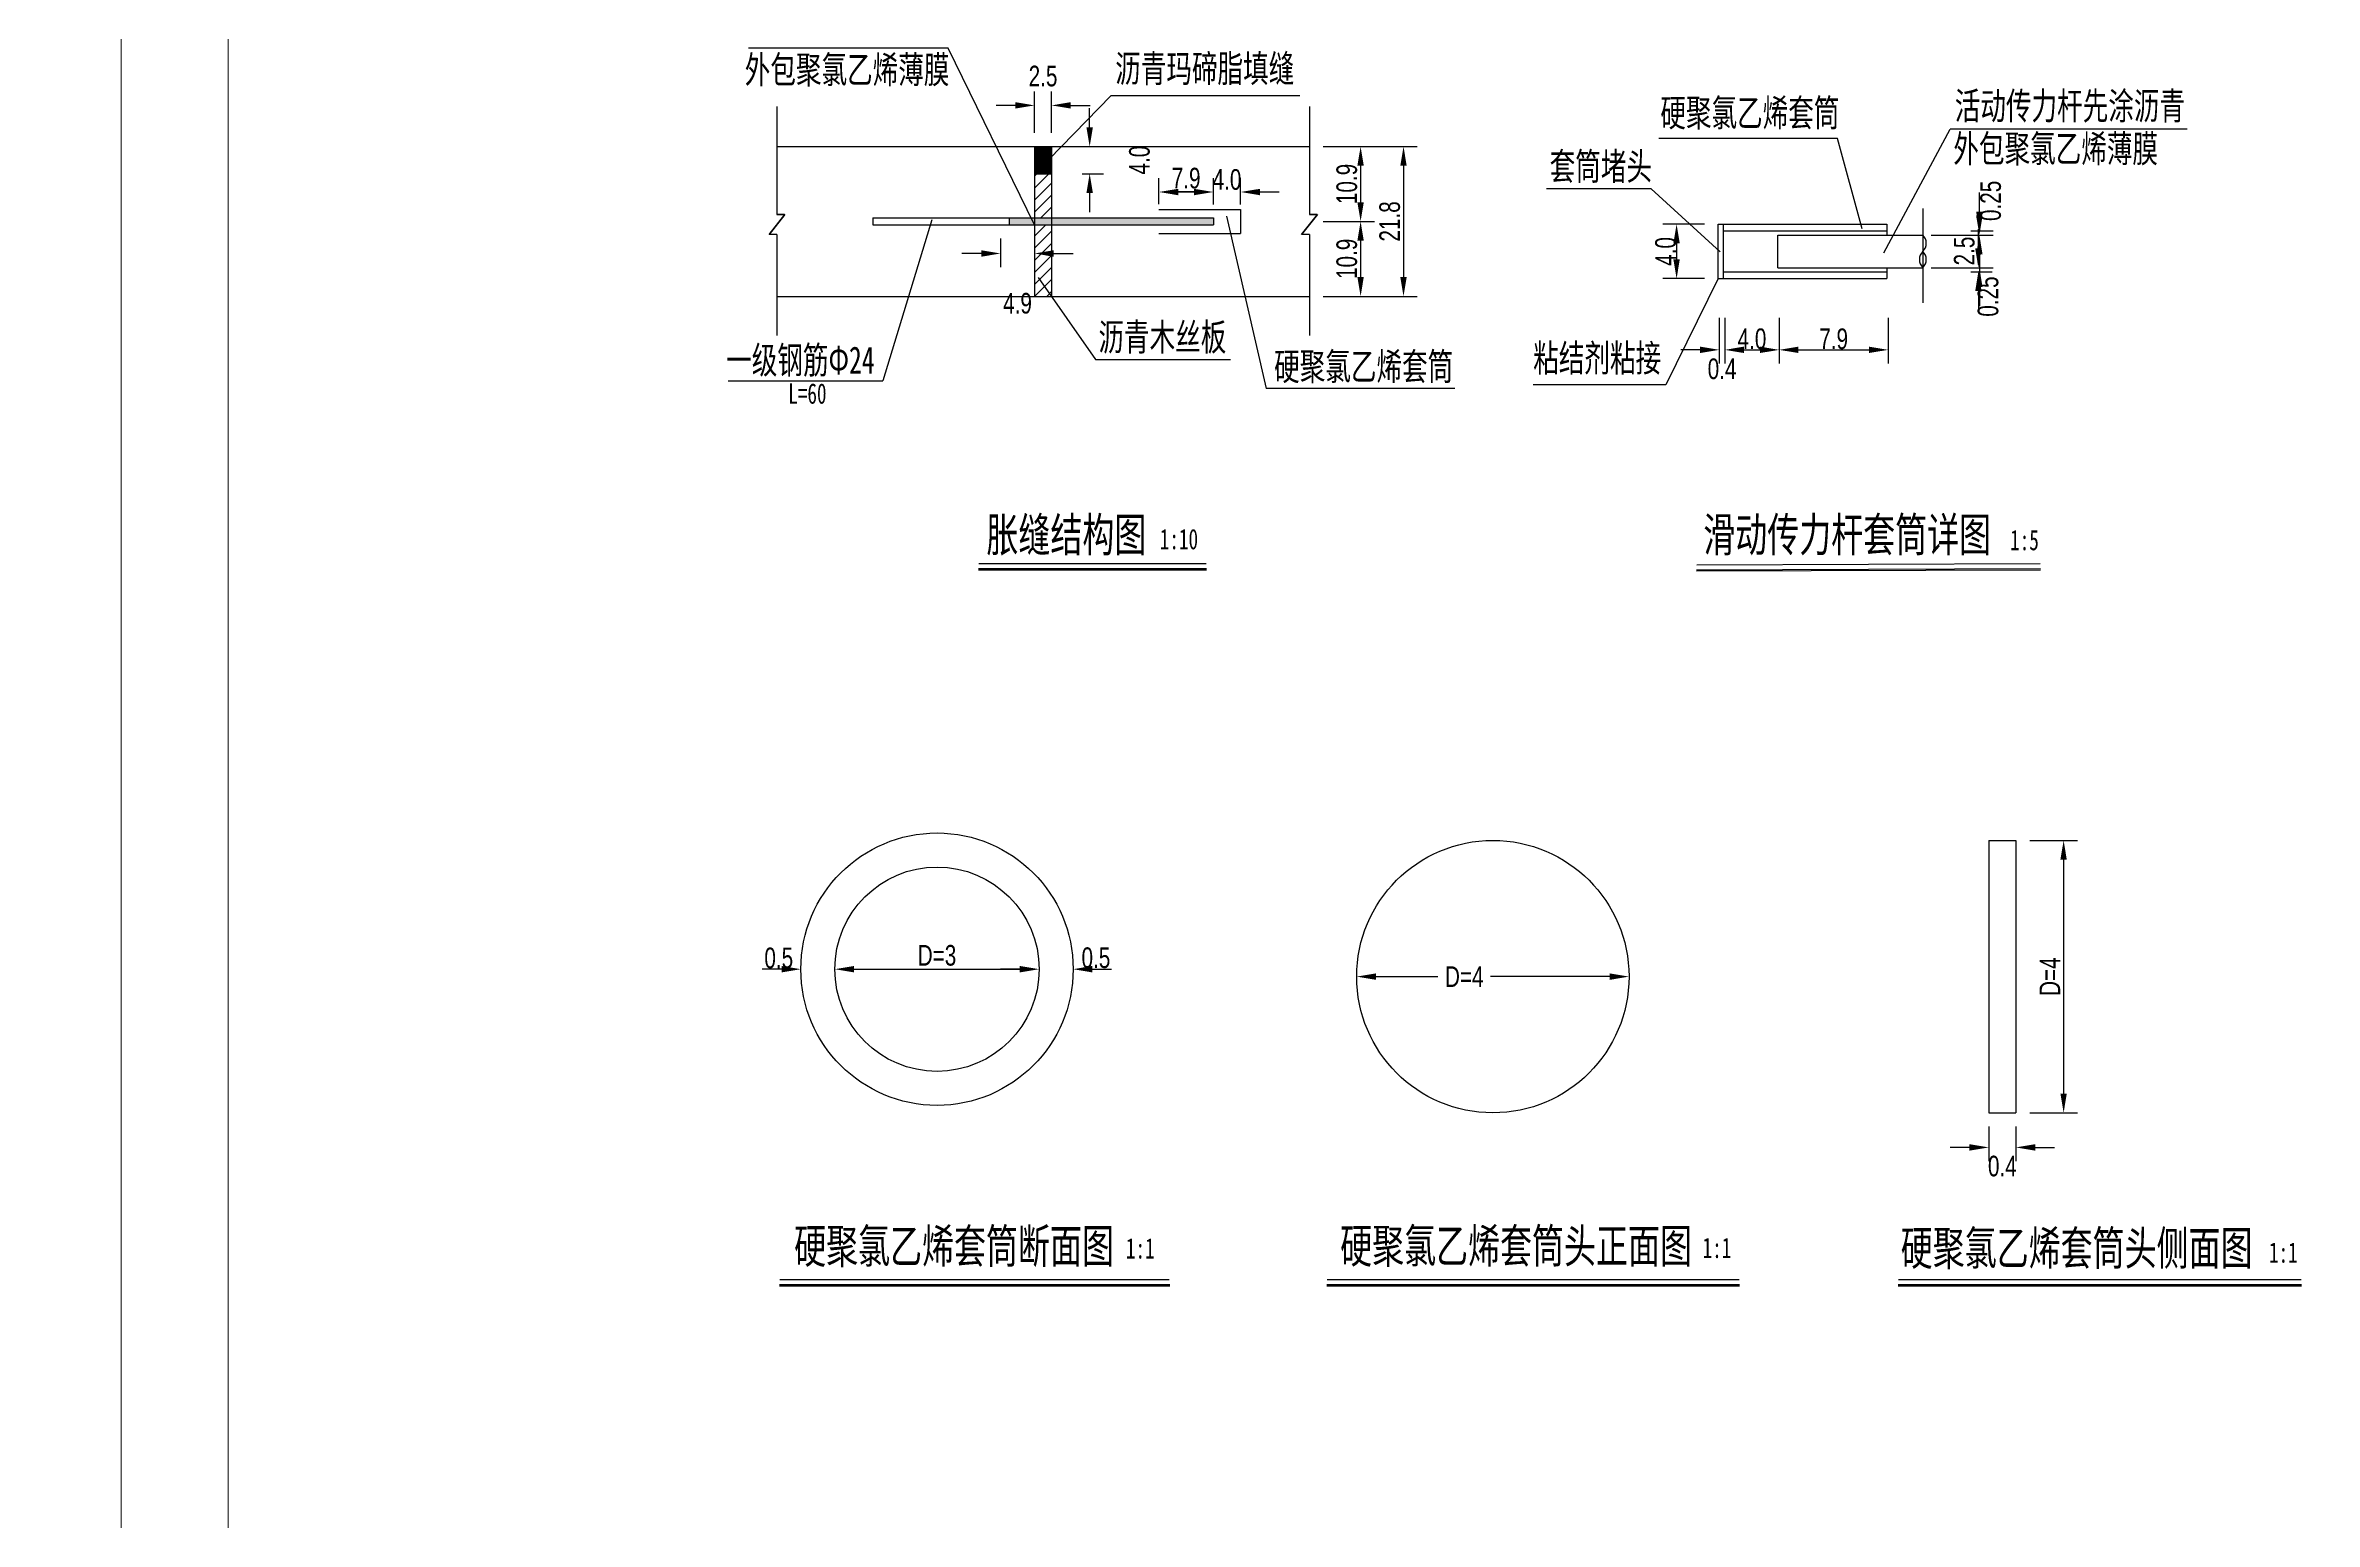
# Model space of a CAD drawing. Header units: millimetres. Extents: x -53295381 to 181933601, y -165 to 204541444.
# Drawn here: x 52072907 to 52178973, y 20995152 to 21064136 of the extents above; entities that cross this region are included whole.
import ezdxf

# ---------------------------------------------------------------- set-up
doc = ezdxf.new("R2010")
doc.units = ezdxf.units.MM
doc.header["$LTSCALE"] = 1000
for name, color, linetype in [('6', 6, 'Continuous'), ('DIM-TXT', 7, 'Continuous'), ('PP-COM', 7, 'Continuous'), ('标注', 3, 'Continuous'), ('钢筋', 12, 'Continuous')]:
    doc.layers.add(name, color=color, linetype=linetype)
doc.layers.add('PUB_TITLE', color=7, linetype='Continuous', lineweight=20)
doc.styles.add('C', font='c.shx', dxfattribs={"width": 0.75, "height": 3, "bigfont": 'hzk.shx'})
doc.styles.add('HZ', font='rs.shx', dxfattribs={"width": 0.8, "bigfont": 'hztxt.shx'})
doc.styles.add('仿宋', font='', dxfattribs={"width": 0.75})
doc.styles.add('宋体', font='')
doc.styles.get('仿宋').set_extended_font_data('FangSong_GB2312')
doc.styles.get('宋体').set_extended_font_data('宋体')
doc.dimstyles.new('1', dxfattribs={"dimtxt": 1.5, "dimasz": 2, "dimexe": 1, "dimexo": 0.2, "dimgap": 0.5, "dimtad": 1, "dimdec": 1, "dimzin": 0, "dimdsep": 46, "dimtxsty": '宋体', "dimcen": 0.2, "dimclrd": 3, "dimclre": 3, "dimclrt": 3, "dimadec": 0, "dimazin": 0, "dimtfac": 1, "dimtdec": 1, "dimtofl": 0, "dimtmove": 2, "dimatfit": 3, "dimfxl": 0, "dimtolj": 1, "dimtzin": 0, "dimarcsym": 0})
doc.dimstyles.new('2', dxfattribs={"dimtxt": 3, "dimasz": 2.8, "dimexe": 2, "dimexo": 0, "dimgap": 0.09, "dimtad": 1, "dimdec": 1, "dimlfac": 0.5, "dimzin": 0, "dimdsep": 46, "dimtxsty": 'C', "dimcen": 0.09, "dimclrd": 3, "dimclre": 3, "dimclrt": 3, "dimadec": 0, "dimazin": 0, "dimtfac": 1, "dimtdec": 1, "dimtofl": 0, "dimtmove": 2, "dimatfit": 3, "dimfxl": 0, "dimtolj": 1, "dimtzin": 0, "dimarcsym": 0})

# ---------------------------------------------------------------- blocks, each defined once
blk = doc.blocks.new('*D53')
at = {"color": 3, "lineweight": -2}
for start, end in [(39.4482, 48.8965), (341.1035, 350.5518)]:
    blk.add_arc((1344.22, 1910.56), 17, start, end, dxfattribs=at)
at = {"color": 3}
for points in [[(1357.73, 1921.63), (1356.96, 1921.1), (1358.94, 1919.06)], [(1360.52, 1907.81), (1361.45, 1907.74), (1361.22, 1910.56)]]:
    blk.add_solid(points, dxfattribs=at)
at = {"layer": 'Defpoints', "color": 0}
for p in [(1395.66, 1940.26), (1360.96, 1913.52), (1344.22, 1910.56), (1344.22, 1910.56), (1403.61, 1910.56)]:
    blk.add_point(p, dxfattribs=at)
at = {"color": 3, "insert": (1362.57, 1915.48), "char_height": 3, "attachment_point": 5, "rotation": 285, "style": 'HZ'}
blk.add_mtext('\\A1;α/3', dxfattribs=at)
blk = doc.blocks.new('*D54')
at = {"color": 3, "lineweight": -2}
blk.add_arc((1344.22, 1910.56), 28.56, 5.6194, 84.3806, dxfattribs=at)
at = {"color": 3}
for points in [[(1346.99, 1938.52), (1347.04, 1939.45), (1344.22, 1939.12)], [(1373.11, 1913.38), (1372.18, 1913.34), (1372.78, 1910.56)]]:
    blk.add_solid(points, dxfattribs=at)
at = {"layer": 'Defpoints', "color": 0}
for p in [(1344.22, 1969.96), (1368.95, 1924.84), (1344.22, 1910.56), (1344.22, 1910.56), (1403.61, 1910.56)]:
    blk.add_point(p, dxfattribs=at)
at = {"color": 3, "insert": (1365.83, 1932.17), "char_height": 3, "attachment_point": 5, "rotation": 315, "style": 'HZ'}
blk.add_mtext('\\A1;α', dxfattribs=at)
blk = doc.blocks.new('*D55')
at = {"color": 3, "lineweight": -2}
for start, end in [(69.4333, 78.8666), (11.1334, 20.5667)]:
    blk.add_arc((1344.22, 1910.56), 17.03, start, end, dxfattribs=at)
at = {"color": 3}
for points in [[(1350.4, 1926.93), (1350, 1926.08), (1352.73, 1925.31)], [(1359.74, 1916.35), (1360.58, 1916.74), (1358.96, 1919.08)]]:
    blk.add_solid(points, dxfattribs=at)
at = {"layer": 'Defpoints', "color": 0}
for p in [(1373.92, 1962), (1395.66, 1940.26), (1355.16, 1923.61), (1344.22, 1910.56), (1344.22, 1910.56)]:
    blk.add_point(p, dxfattribs=at)
at = {"color": 3, "insert": (1358.07, 1924.06), "char_height": 3, "attachment_point": 5, "rotation": 314.2422, "style": 'HZ'}
blk.add_mtext('\\A1;α/3', dxfattribs=at)
blk = doc.blocks.new('*D56')
at = {"color": 3, "lineweight": -2}
for p, q in [((1147.82, 1713.71), (1154.75, 1713.71)), ((1152.75, 1710.91), (1152.75, 1676.91)), ((1147.82, 1674.11), (1154.75, 1674.11))]:
    blk.add_line(p, q, dxfattribs=at)
at = {"color": 3}
for points in [[(1152.28, 1710.91), (1153.21, 1710.91), (1152.75, 1713.71)], [(1152.28, 1676.91), (1153.21, 1676.91), (1152.75, 1674.11)]]:
    blk.add_solid(points, dxfattribs=at)
at = {"layer": 'Defpoints', "color": 0}
for p in [(1145.82, 1713.71), (1145.82, 1674.11), (1152.75, 1674.11)]:
    blk.add_point(p, dxfattribs=at)
at = {"color": 3, "insert": (1150.75, 1693.91), "char_height": 3, "attachment_point": 5, "rotation": 90, "style": 'C'}
blk.add_mtext('\\A1;D=4', dxfattribs=at)
blk = doc.blocks.new('*D57')
at = {"color": 3, "lineweight": -2}
for p, q in [((1141.86, 1672.11), (1141.86, 1667.08)), ((1145.82, 1672.11), (1145.82, 1667.08)), ((1139.06, 1669.08), (1136.26, 1669.08)), ((1148.62, 1669.08), (1151.42, 1669.08))]:
    blk.add_line(p, q, dxfattribs=at)
at = {"color": 3}
for points in [[(1139.06, 1669.55), (1139.06, 1668.61), (1141.86, 1669.08)], [(1148.62, 1669.55), (1148.62, 1668.61), (1145.82, 1669.08)]]:
    blk.add_solid(points, dxfattribs=at)
at = {"layer": 'Defpoints', "color": 0}
for p in [(1141.86, 1674.11), (1145.82, 1674.11), (1145.82, 1669.08)]:
    blk.add_point(p, dxfattribs=at)
at = {"color": 3, "insert": (1143.84, 1666.35), "char_height": 3, "attachment_point": 5, "style": 'C'}
blk.add_mtext('\\A1;0.4', dxfattribs=at)
blk = doc.blocks.new('*D61')
at = {"color": 3, "lineweight": -2}
for p, q in [((1029.11, 1806.15), (1029.11, 1809.98)), ((1033.07, 1806.15), (1033.07, 1809.98)), ((1026.31, 1807.98), (1023.51, 1807.98)), ((1035.87, 1807.98), (1038.67, 1807.98))]:
    blk.add_line(p, q, dxfattribs=at)
at = {"color": 3}
for points in [[(1026.31, 1808.44), (1026.31, 1807.51), (1029.11, 1807.98)], [(1035.87, 1808.44), (1035.87, 1807.51), (1033.07, 1807.98)]]:
    blk.add_solid(points, dxfattribs=at)
at = {"layer": 'Defpoints', "color": 0}
for p in [(1033.07, 1807.98), (1029.11, 1804.15), (1033.07, 1804.15)]:
    blk.add_point(p, dxfattribs=at)
at = {"color": 3, "insert": (1031.09, 1809.78), "char_height": 3, "attachment_point": 5, "style": 'C'}
blk.add_mtext('\\A1;4.0', dxfattribs=at)
blk = doc.blocks.new('*D62')
at = {"color": 3, "lineweight": -2}
for p, q in [((1021.19, 1806.2), (1021.19, 1809.98)), ((1029.11, 1806.2), (1029.11, 1809.98)), ((1023.99, 1807.98), (1026.31, 1807.98))]:
    blk.add_line(p, q, dxfattribs=at)
at = {"color": 3}
for points in [[(1023.99, 1808.44), (1023.99, 1807.51), (1021.19, 1807.98)], [(1026.31, 1808.44), (1026.31, 1807.51), (1029.11, 1807.98)]]:
    blk.add_solid(points, dxfattribs=at)
at = {"layer": 'Defpoints', "color": 0}
for p in [(1029.11, 1807.98), (1021.19, 1804.2), (1029.11, 1804.2)]:
    blk.add_point(p, dxfattribs=at)
at = {"color": 3, "insert": (1025.15, 1809.98), "char_height": 3, "attachment_point": 5, "style": 'C'}
blk.add_mtext('\\A1;7.9', dxfattribs=at)
blk = doc.blocks.new('*D63')
at = {"color": 3, "lineweight": -2}
blk.add_line((976.87, 1694.99), (1000.96, 1694.99), dxfattribs=at)
at = {"color": 3}
for points in [[(976.87, 1695.46), (976.87, 1694.52), (974.07, 1694.99)], [(1000.96, 1695.46), (1000.96, 1694.52), (1003.76, 1694.99)]]:
    blk.add_solid(points, dxfattribs=at)
at = {"layer": 'Defpoints', "color": 0}
for p in [(974.07, 1694.99), (1003.76, 1694.99), (1003.76, 1694.99)]:
    blk.add_point(p, dxfattribs=at)
at = {"color": 3, "insert": (988.92, 1696.99), "char_height": 3, "attachment_point": 5, "style": 'C'}
blk.add_mtext('\\A1;D=3', dxfattribs=at)
blk = doc.blocks.new('*D64')
at = {"color": 3, "lineweight": -2}
for p, q in [((966.32, 1694.99), (963.52, 1694.99)), ((976.87, 1694.99), (979.67, 1694.99))]:
    blk.add_line(p, q, dxfattribs=at)
at = {"color": 3}
for points in [[(966.32, 1695.46), (966.32, 1694.52), (969.12, 1694.99)], [(976.87, 1695.46), (976.87, 1694.52), (974.07, 1694.99)]]:
    blk.add_solid(points, dxfattribs=at)
at = {"layer": 'Defpoints', "color": 0}
for p in [(969.12, 1694.99), (974.07, 1694.99), (974.07, 1694.99)]:
    blk.add_point(p, dxfattribs=at)
at = {"color": 3, "insert": (965.91, 1696.61), "char_height": 3, "attachment_point": 5, "style": 'C'}
blk.add_mtext('\\A1;0.5', dxfattribs=at)
blk = doc.blocks.new('*D65')
at = {"color": 3, "lineweight": -2}
for p, q in [((1000.96, 1694.99), (998.16, 1694.99)), ((1011.51, 1694.99), (1014.31, 1694.99))]:
    blk.add_line(p, q, dxfattribs=at)
at = {"color": 3}
for points in [[(1000.96, 1695.46), (1000.96, 1694.52), (1003.76, 1694.99)], [(1011.51, 1695.46), (1011.51, 1694.52), (1008.71, 1694.99)]]:
    blk.add_solid(points, dxfattribs=at)
at = {"layer": 'Defpoints', "color": 0}
for p in [(1003.76, 1694.99), (1008.71, 1694.99), (1008.71, 1694.99)]:
    blk.add_point(p, dxfattribs=at)
at = {"color": 3, "insert": (1012.03, 1696.64), "char_height": 3, "attachment_point": 5, "style": 'C'}
blk.add_mtext('\\A1;0.5', dxfattribs=at)
blk = doc.blocks.new('*D66')
at = {"color": 3, "lineweight": -2}
for p, q in [((995.35, 1799.04), (992.55, 1799.04)), ((998.15, 1801.21), (998.15, 1797.04)), ((1003.1, 1801.21), (1003.1, 1797.04)), ((1005.9, 1799.04), (1008.7, 1799.04))]:
    blk.add_line(p, q, dxfattribs=at)
at = {"color": 3}
for points in [[(995.35, 1799.51), (995.35, 1798.57), (998.15, 1799.04)], [(1005.9, 1799.51), (1005.9, 1798.57), (1003.1, 1799.04)]]:
    blk.add_solid(points, dxfattribs=at)
at = {"layer": 'Defpoints', "color": 0}
for p in [(998.15, 1803.21), (1003.1, 1803.21), (1003.1, 1799.04)]:
    blk.add_point(p, dxfattribs=at)
at = {"color": 3, "insert": (1000.63, 1791.79), "char_height": 3, "attachment_point": 5, "style": 'C'}
blk.add_mtext('\\A1;4.9', dxfattribs=at)
blk = doc.blocks.new('*D67')
at = {"color": 3, "lineweight": -2}
for p, q in [((1003.1, 1816.59), (1003.1, 1822.57)), ((1005.57, 1816.59), (1005.57, 1822.57)), ((1000.3, 1820.57), (997.5, 1820.57)), ((1008.37, 1820.57), (1011.17, 1820.57))]:
    blk.add_line(p, q, dxfattribs=at)
at = {"color": 3}
for points in [[(1000.3, 1821.04), (1000.3, 1820.11), (1003.1, 1820.57)], [(1008.37, 1821.04), (1008.37, 1820.11), (1005.57, 1820.57)]]:
    blk.add_solid(points, dxfattribs=at)
at = {"layer": 'Defpoints', "color": 0}
for p in [(1005.57, 1820.57), (1003.1, 1814.59), (1005.57, 1814.59)]:
    blk.add_point(p, dxfattribs=at)
at = {"color": 3, "insert": (1004.34, 1824.82), "char_height": 3, "attachment_point": 5, "style": 'C'}
blk.add_mtext('\\A1;2.5', dxfattribs=at)
blk = doc.blocks.new('*D68')
at = {"color": 3, "lineweight": -2}
for p, q in [((1011.12, 1817.39), (1011.12, 1820.19)), ((1010.05, 1814.59), (1013.12, 1814.59)), ((1010.05, 1810.63), (1013.12, 1810.63)), ((1011.12, 1807.83), (1011.12, 1805.03))]:
    blk.add_line(p, q, dxfattribs=at)
at = {"color": 3}
for points in [[(1010.65, 1817.39), (1011.59, 1817.39), (1011.12, 1814.59)], [(1010.65, 1807.83), (1011.59, 1807.83), (1011.12, 1810.63)]]:
    blk.add_solid(points, dxfattribs=at)
at = {"layer": 'Defpoints', "color": 0}
for p in [(1008.05, 1814.59), (1008.05, 1810.63), (1011.12, 1810.63)]:
    blk.add_point(p, dxfattribs=at)
at = {"color": 3, "insert": (1018.37, 1812.61), "char_height": 3, "attachment_point": 5, "rotation": 90, "style": 'C'}
blk.add_mtext('\\A1;4.0', dxfattribs=at)
blk = doc.blocks.new('*D69')
at = {"color": 3, "lineweight": -2}
for p, q in [((1140.5, 1805.11), (1140.5, 1807.91)), ((1139.24, 1802.31), (1142.5, 1802.31)), ((1139.24, 1801.72), (1142.5, 1801.72)), ((1140.5, 1798.92), (1140.5, 1796.12))]:
    blk.add_line(p, q, dxfattribs=at)
at = {"color": 3}
for points in [[(1140.03, 1805.11), (1140.96, 1805.11), (1140.5, 1802.31)], [(1140.03, 1798.92), (1140.96, 1798.92), (1140.5, 1801.72)]]:
    blk.add_solid(points, dxfattribs=at)
at = {"layer": 'Defpoints', "color": 0}
for p in [(1139.24, 1802.31), (1139.24, 1801.72), (1140.5, 1802.31)]:
    blk.add_point(p, dxfattribs=at)
at = {"color": 3, "insert": (1142.15, 1806.69), "char_height": 3, "attachment_point": 5, "rotation": 90, "style": 'C'}
blk.add_mtext('\\A1;0.25', dxfattribs=at)
blk = doc.blocks.new('*D70')
at = {"layer": 'Defpoints', "color": 0}
for p in [(1050.52, 1814.59), (1050.52, 1792.81), (1056.76, 1792.81)]:
    blk.add_point(p, dxfattribs=at)
at = {"layer": '标注', "color": 3, "lineweight": -2}
for p, q in [((1052.52, 1814.59), (1058.76, 1814.59)), ((1056.76, 1811.79), (1056.76, 1795.61)), ((1052.52, 1792.81), (1058.76, 1792.81))]:
    blk.add_line(p, q, dxfattribs=at)
at = {"layer": '标注', "color": 3}
for points in [[(1056.29, 1811.79), (1057.22, 1811.79), (1056.76, 1814.59)], [(1056.29, 1795.61), (1057.22, 1795.61), (1056.76, 1792.81)]]:
    blk.add_solid(points, dxfattribs=at)
at = {"layer": '标注', "color": 3, "insert": (1054.76, 1803.7), "char_height": 3, "attachment_point": 5, "rotation": 90, "style": 'C'}
blk.add_mtext('\\A1;21.8', dxfattribs=at)
blk = doc.blocks.new('*D71')
at = {"color": 3, "lineweight": -2}
for p, q in [((1045.08, 1814.59), (1052.52, 1814.59)), ((1050.52, 1811.79), (1050.52, 1806.5)), ((1045.08, 1803.7), (1052.52, 1803.7))]:
    blk.add_line(p, q, dxfattribs=at)
at = {"color": 3}
for points in [[(1050.05, 1811.79), (1050.98, 1811.79), (1050.52, 1814.59)], [(1050.05, 1806.5), (1050.98, 1806.5), (1050.52, 1803.7)]]:
    blk.add_solid(points, dxfattribs=at)
at = {"layer": 'Defpoints', "color": 0}
for p in [(1043.08, 1814.59), (1043.08, 1803.7), (1050.52, 1803.7)]:
    blk.add_point(p, dxfattribs=at)
at = {"color": 3, "insert": (1048.52, 1809.15), "char_height": 3, "attachment_point": 5, "rotation": 90, "style": 'C'}
blk.add_mtext('\\A1;10.9', dxfattribs=at)
blk = doc.blocks.new('*D72')
at = {"color": 3, "lineweight": -2}
for p, q in [((1052.76, 1693.91), (1061.76, 1693.91)), ((1086.75, 1693.91), (1069.41, 1693.91))]:
    blk.add_line(p, q, dxfattribs=at)
at = {"color": 3}
for points in [[(1052.76, 1694.38), (1052.76, 1693.44), (1049.96, 1693.91)], [(1086.75, 1694.38), (1086.75, 1693.44), (1089.55, 1693.91)]]:
    blk.add_solid(points, dxfattribs=at)
at = {"layer": 'Defpoints', "color": 0}
for p in [(1049.96, 1693.91), (1089.55, 1693.91)]:
    blk.add_point(p, dxfattribs=at)
at = {"color": 3, "insert": (1065.59, 1693.91), "char_height": 3, "attachment_point": 5, "style": 'C'}
blk.add_mtext('\\A1;D=4', dxfattribs=at)
blk = doc.blocks.new('*D73')
at = {"layer": 'Defpoints', "color": 0}
for p in [(1043.08, 1803.7), (1043.08, 1792.81), (1050.52, 1792.81)]:
    blk.add_point(p, dxfattribs=at)
at = {"layer": '标注', "color": 3, "lineweight": -2}
for p, q in [((1045.08, 1803.7), (1052.52, 1803.7)), ((1050.52, 1800.9), (1050.52, 1795.61)), ((1045.08, 1792.81), (1052.52, 1792.81))]:
    blk.add_line(p, q, dxfattribs=at)
at = {"layer": '标注', "color": 3}
for points in [[(1050.05, 1800.9), (1050.98, 1800.9), (1050.52, 1803.7)], [(1050.05, 1795.61), (1050.98, 1795.61), (1050.52, 1792.81)]]:
    blk.add_solid(points, dxfattribs=at)
at = {"layer": '标注', "color": 3, "insert": (1048.52, 1798.26), "char_height": 3, "attachment_point": 5, "rotation": 90, "style": 'C'}
blk.add_mtext('\\A1;10.9', dxfattribs=at)
blk = doc.blocks.new('*D74')
at = {"color": 3, "lineweight": -2}
for p, q in [((1127.23, 1789.69), (1127.23, 1783.03)), ((1114.19, 1785.03), (1124.43, 1785.03))]:
    blk.add_line(p, q, dxfattribs=at)
at = {"color": 3}
for points in [[(1114.19, 1785.5), (1114.19, 1784.57), (1111.39, 1785.03)], [(1124.43, 1785.5), (1124.43, 1784.57), (1127.23, 1785.03)]]:
    blk.add_solid(points, dxfattribs=at)
at = {"layer": 'Defpoints', "color": 0}
for p in [(1111.39, 1789.69), (1127.23, 1789.69), (1127.23, 1785.03)]:
    blk.add_point(p, dxfattribs=at)
at = {"color": 3, "insert": (1119.31, 1786.62), "char_height": 3, "attachment_point": 5, "style": 'C'}
blk.add_mtext('\\A1;7.9', dxfattribs=at)
blk = doc.blocks.new('*D75')
at = {"color": 3, "lineweight": -2}
for p, q in [((1102.68, 1789.69), (1102.68, 1783.03)), ((1103.47, 1789.69), (1103.47, 1783.03)), ((1099.88, 1785.03), (1097.08, 1785.03)), ((1106.27, 1785.03), (1109.07, 1785.03))]:
    blk.add_line(p, q, dxfattribs=at)
at = {"color": 3}
for points in [[(1099.88, 1785.5), (1099.88, 1784.57), (1102.68, 1785.03)], [(1106.27, 1785.5), (1106.27, 1784.57), (1103.47, 1785.03)]]:
    blk.add_solid(points, dxfattribs=at)
at = {"layer": 'Defpoints', "color": 0}
for p in [(1102.68, 1789.69), (1103.47, 1789.69), (1103.47, 1785.03)]:
    blk.add_point(p, dxfattribs=at)
at = {"color": 3, "insert": (1103.08, 1782.26), "char_height": 3, "attachment_point": 5, "style": 'C'}
blk.add_mtext('\\A1;0.4', dxfattribs=at)
blk = doc.blocks.new('*D76')
at = {"color": 3, "lineweight": -2}
for p, q in [((1103.47, 1789.69), (1103.47, 1783.03)), ((1111.39, 1789.69), (1111.39, 1783.03)), ((1106.27, 1785.03), (1108.59, 1785.03))]:
    blk.add_line(p, q, dxfattribs=at)
at = {"color": 3}
for points in [[(1106.27, 1785.5), (1106.27, 1784.57), (1103.47, 1785.03)], [(1108.59, 1785.5), (1108.59, 1784.57), (1111.39, 1785.03)]]:
    blk.add_solid(points, dxfattribs=at)
at = {"layer": 'Defpoints', "color": 0}
for p in [(1103.47, 1789.69), (1111.39, 1789.69), (1111.39, 1785.03)]:
    blk.add_point(p, dxfattribs=at)
at = {"color": 3, "insert": (1107.43, 1786.62), "char_height": 3, "attachment_point": 5, "style": 'C'}
blk.add_mtext('\\A1;4.0', dxfattribs=at)
blk = doc.blocks.new('*D77')
at = {"color": 3, "lineweight": -2}
for p, q in [((1100.52, 1803.3), (1094.47, 1803.3)), ((1096.47, 1800.5), (1096.47, 1798.18)), ((1100.52, 1795.38), (1094.47, 1795.38))]:
    blk.add_line(p, q, dxfattribs=at)
at = {"color": 3}
for points in [[(1096, 1800.5), (1096.93, 1800.5), (1096.47, 1803.3)], [(1096, 1798.18), (1096.93, 1798.18), (1096.47, 1795.38)]]:
    blk.add_solid(points, dxfattribs=at)
at = {"layer": 'Defpoints', "color": 0}
for p in [(1100.52, 1803.3), (1096.47, 1795.38), (1100.52, 1795.38)]:
    blk.add_point(p, dxfattribs=at)
at = {"color": 3, "insert": (1094.88, 1799.34), "char_height": 3, "attachment_point": 5, "rotation": 90, "style": 'C'}
blk.add_mtext('\\A1;4.0', dxfattribs=at)
blk = doc.blocks.new('*D78')
at = {"color": 3, "lineweight": -2}
for p, q in [((1140.35, 1799.77), (1140.35, 1802.57)), ((1139.24, 1796.97), (1142.35, 1796.97)), ((1139.24, 1796.37), (1142.35, 1796.37)), ((1140.35, 1793.57), (1140.35, 1790.77))]:
    blk.add_line(p, q, dxfattribs=at)
at = {"color": 3}
for points in [[(1139.89, 1799.77), (1140.82, 1799.77), (1140.35, 1796.97)], [(1139.89, 1793.57), (1140.82, 1793.57), (1140.35, 1796.37)]]:
    blk.add_solid(points, dxfattribs=at)
at = {"layer": 'Defpoints', "color": 0}
for p in [(1139.24, 1796.97), (1139.24, 1796.37), (1140.35, 1796.37)]:
    blk.add_point(p, dxfattribs=at)
at = {"color": 3, "insert": (1141.77, 1792.78), "char_height": 3, "attachment_point": 5, "rotation": 90, "style": 'C'}
blk.add_mtext('\\A1;0.25', dxfattribs=at)
blk = doc.blocks.new('*D79')
at = {"color": 3, "lineweight": -2}
for p, q in [((1140.5, 1804.52), (1140.5, 1807.32)), ((1133.47, 1801.72), (1142.5, 1801.72)), ((1133.47, 1796.97), (1142.5, 1796.97)), ((1140.5, 1794.17), (1140.5, 1791.37))]:
    blk.add_line(p, q, dxfattribs=at)
at = {"color": 3}
for points in [[(1140.03, 1804.52), (1140.96, 1804.52), (1140.5, 1801.72)], [(1140.03, 1794.17), (1140.96, 1794.17), (1140.5, 1796.97)]]:
    blk.add_solid(points, dxfattribs=at)
at = {"layer": 'Defpoints', "color": 0}
for p in [(1133.47, 1801.72), (1133.47, 1796.97), (1140.5, 1796.97)]:
    blk.add_point(p, dxfattribs=at)
at = {"color": 3, "insert": (1138.31, 1799.4), "char_height": 3, "attachment_point": 5, "rotation": 90, "style": 'C'}
blk.add_mtext('\\A1;2.5', dxfattribs=at)
blk = doc.blocks.new('*D27')
at = {"color": 3, "lineweight": -2}
for start, end in [(99.4333, 108.8666), (41.1334, 50.5667)]:
    blk.add_arc((1344.22, 1910.56), 17.03, start, end, dxfattribs=at)
at = {"color": 3}
for points in [[(1341.39, 1927.83), (1341.47, 1926.89), (1344.22, 1927.59)], [(1354.77, 1923.33), (1355.3, 1924.1), (1352.73, 1925.31)]]:
    blk.add_solid(points, dxfattribs=at)
at = {"layer": 'Defpoints', "color": 0}
for p in [(1344.22, 1969.96), (1373.92, 1962), (1350.04, 1926.56), (1344.22, 1910.56), (1344.22, 1910.56)]:
    blk.add_point(p, dxfattribs=at)
at = {"color": 3, "insert": (1349.14, 1928.94), "char_height": 3, "attachment_point": 5, "rotation": 345, "style": 'HZ'}
blk.add_mtext('\\A1;α/3', dxfattribs=at)
blk = doc.blocks.new('*D35')
at = {"layer": 'Defpoints', "color": 0}
for p in [(1319.58, 1812.57), (1317.44, 1800.4), (1286.68, 1796.73), (1303.74, 1796.73), (1303.74, 1796.73)]:
    blk.add_point(p, dxfattribs=at)
at = {"layer": '标注', "color": 3, "lineweight": -2}
blk.add_line((1305.74, 1796.73), (1319.92, 1796.73), dxfattribs=at)
for start, end in [(56.3312, 67.6624), (337.3376, 348.6688)]:
    blk.add_arc((1303.74, 1796.73), 14.18, start, end, dxfattribs=at)
at = {"layer": '标注', "color": 3}
for points in [[(1311.9, 1808.89), (1311.3, 1808.17), (1313.77, 1806.76)], [(1317.18, 1793.99), (1318.11, 1793.9), (1317.92, 1796.73)]]:
    blk.add_solid(points, dxfattribs=at)
at = {"layer": '标注', "color": 3, "insert": (1318.69, 1802.92), "char_height": 3, "attachment_point": 5, "rotation": 292.5, "style": 'C'}
blk.add_mtext('\\A1;45°', dxfattribs=at)
blk = doc.blocks.new('6.0f')
at = {"layer": 'PUB_TITLE'}
for p, q in [((50741407, 21109075), (50741407, 21034825)), ((50742407, 21106575), (50742407, 21035825))]:
    blk.add_line(p, q, dxfattribs=at)
blk = doc.blocks.new('伸缩缝')
h = blk.add_hatch()
h.set_pattern_fill('ANSI31', color=256, scale=10, style=0)
h.set_pattern_definition([(45, (785.1098, 1888.3089), (-0.8749554, 0.8749554), [])])
h.paths.add_polyline_path([(1003.1, 1804.2), (1005.57, 1804.2), (1005.57, 1810.63), (1003.1, 1810.63)])
h.paths.add_polyline_path([(1003.1, 1792.81), (1005.57, 1792.81), (1005.57, 1803.21), (1003.1, 1803.21)])
for p, q in [((965.64, 1814.59), (1043.08, 1814.59)), ((1003.1, 1814.59), (1003.1, 1810.63)), ((1005.57, 1814.59), (1005.57, 1810.63)), ((1003.1, 1810.63), (1005.57, 1810.63)), ((979.61, 1804.2), (1029.11, 1804.2)), ((979.61, 1804.2), (979.61, 1803.21)), ((979.61, 1803.21), (1029.11, 1803.21)), ((999.41, 1804.2), (999.41, 1803.21)), ((999.41, 1804.2), (999.41, 1803.21)), ((999.41, 1804.2), (999.41, 1803.21)), ((1029.11, 1804.2), (1029.11, 1803.21)), ((1029.11, 1804.2), (1029.11, 1803.21)), ((965.64, 1792.81), (1043.08, 1792.81)), ((1141.86, 1713.71), (1141.86, 1674.11)), ((1141.86, 1713.71), (1145.82, 1713.71)), ((1145.82, 1713.71), (1145.82, 1674.11)), ((1141.86, 1674.11), (1145.82, 1674.11))]:
    blk.add_line(p, q)
for centre, major_axis, start_param, end_param in [((988.92, 1694.99), (19.8, 0), -8.614160276199101e-06, 6.28317669301931), ((1069.75, 1693.91), (19.8, 0), -8.614160276199101e-06, 6.28317669301931), ((988.92, 1694.99), (-14.85, 0), 3.141651379292837, 9.424836686472423)]:
    blk.add_ellipse(centre, major_axis=major_axis, ratio=1, start_param=start_param, end_param=end_param)
for points in [[(1003.1, 1814.59), (1003.1, 1810.63), (1005.57, 1814.59), (1005.57, 1810.63)], [(999.41, 1804.2), (999.41, 1803.21), (1029.11, 1804.2), (1029.11, 1803.21)]]:
    blk.add_solid(points)
at = {"layer": '6'}
for p, q in [((990.56, 1828.88), (961.5, 1828.88)), ((1003.1, 1803.21), (990.56, 1828.88)), ((1003.39, 1810.86), (1014.27, 1822.02)), ((1014.27, 1822.02), (1041.68, 1822.02)), ((965.64, 1820.42), (965.64, 1804.71)), ((1043.08, 1820.42), (1043.08, 1804.71)), ((1119.89, 1815.74), (1093.87, 1815.74)), ((1123.44, 1802.62), (1119.89, 1815.74)), ((1126.59, 1799.13), (1136.27, 1817.13)), ((1170.69, 1817.13), (1136.27, 1817.13)), ((1092.78, 1808.42), (1077.53, 1808.42)), ((1102.79, 1799.29), (1092.78, 1808.42)), ((1132.27, 1805.57), (1132.27, 1791.85)), ((966.79, 1804.71), (964.49, 1801.82)), ((964.49, 1801.82), (966.79, 1804.71)), ((965.64, 1801.82), (964.49, 1801.82)), ((966.74, 1804.71), (965.64, 1804.71)), ((965.64, 1804.71), (966.79, 1804.71)), ((965.64, 1801.82), (965.64, 1787.11)), ((988.16, 1803.95), (981.03, 1780.51)), ((1031.01, 1804.45), (1036.77, 1779.39)), ((1041.93, 1801.82), (1044.23, 1804.71)), ((1044.23, 1804.71), (1041.93, 1801.82)), ((1043.08, 1801.82), (1041.93, 1801.82)), ((1043.08, 1804.71), (1044.23, 1804.71)), ((1044.18, 1804.71), (1043.08, 1804.71)), ((1043.08, 1801.82), (1043.08, 1787.11)), ((1003.62, 1795.54), (1011.96, 1783.62)), ((1102.5, 1795.38), (1094.92, 1779.93)), ((1011.96, 1783.62), (1031.61, 1783.62)), ((958.53, 1780.51), (981.03, 1780.51)), ((1064.2, 1779.39), (1036.77, 1779.39)), ((1094.92, 1779.93), (1075.62, 1779.93))]:
    blk.add_line(p, q, dxfattribs=at)
for centre, start_param, end_param in [((1131.12, 1800.53), 4.698579, 6.296995), ((1133.43, 1798.16), 1.556986, 3.155403), ((1131.12, 1798.16), 4.698579, 6.296995)]:
    blk.add_ellipse(centre, major_axis=(1.17, 1.17), ratio=1, start_param=start_param, end_param=end_param, dxfattribs=at)
at = {"layer": 'DIM-TXT'}
for p, q in [((994.97, 1753.24), (1028.11, 1753.24)), ((1099.38, 1753.07), (1149.39, 1753.24)), ((966.03, 1649.14), (1022.76, 1649.14)), ((1045.62, 1649.14), (1105.62, 1649.14)), ((1128.67, 1649.14), (1187.33, 1649.14))]:
    blk.add_line(p, q, dxfattribs=at)
at = {"layer": 'DIM-TXT', "color": 1}
for p, q in [((995.02, 1753.96), (1028.04, 1753.96)), ((1099.43, 1753.8), (1149.33, 1753.96)), ((966.08, 1649.86), (1022.7, 1649.86)), ((1045.67, 1649.86), (1105.55, 1649.86)), ((1128.73, 1649.86), (1187.27, 1649.86))]:
    blk.add_line(p, q, dxfattribs=at)
at = {"layer": 'PP-COM'}
for p, q in [((994.97, 1753.07), (1028.11, 1753.07)), ((1099.38, 1752.91), (1149.39, 1753.07)), ((966.03, 1648.97), (1022.76, 1648.97)), ((1045.62, 1648.97), (1105.62, 1648.97)), ((1128.67, 1648.97), (1187.33, 1648.97))]:
    blk.add_line(p, q, dxfattribs=at)
at = {"layer": '钢筋'}
for p, q in [((1003.1, 1810.63), (1003.1, 1792.81)), ((1005.57, 1810.63), (1005.57, 1792.81)), ((1021.19, 1805.44), (1033.07, 1805.44)), ((1033.07, 1805.44), (1033.07, 1801.97)), ((1021.19, 1801.97), (1033.07, 1801.97)), ((1102.5, 1803.3), (1127.05, 1803.3)), ((1102.5, 1795.38), (1102.5, 1803.3)), ((1103.29, 1795.38), (1103.29, 1803.3)), ((1103.29, 1802.31), (1127.05, 1802.31)), ((1111.21, 1801.72), (1132.27, 1801.72)), ((1111.21, 1796.97), (1111.21, 1801.72)), ((1127.05, 1803.3), (1127.05, 1801.72)), ((1102.5, 1795.38), (1127.05, 1795.38)), ((1103.29, 1796.37), (1127.05, 1796.37)), ((1111.21, 1796.97), (1132.27, 1796.97)), ((1127.05, 1796.97), (1127.05, 1795.38))]:
    blk.add_line(p, q, dxfattribs=at)
at = {"layer": '标注', "color": 3, "style": '仿宋', "width": 0.688888}
for s, height, p in [('外包聚氯乙烯薄膜', 3.96, (960.96, 1823.79)), ('沥青玛碲脂填缝', 3.96, (1014.83, 1823.95)), ('硬聚氯乙烯套筒', 3.96, (1094.1, 1817.51)), ('活动传力杆先涂沥青', 3.96, (1136.92, 1818.52)), ('外包聚氯乙烯薄膜', 3.96, (1136.71, 1812.3)), ('套筒堵头', 3.96, (1078.01, 1809.73)), ('沥青木丝板', 3.96, (1012.39, 1784.91)), ('一级钢筋Φ24', 3.96, (958.26, 1781.57)), ('粘结剂粘接', 3.96, (1075.62, 1781.86)), ('硬聚氯乙烯套筒', 3.96, (1037.94, 1780.63)), ('L=60', 2.97, (967.29, 1777.2)), ('胀缝结构图', 4.949, (996.11, 1755.68)), ('1:10', 2.97, (1021.32, 1756.03)), ('滑动传力杆套筒详图  ', 4.9495, (1100.35, 1755.7)), ('1:5', 2.97, (1144.97, 1755.9)), ('硬聚氯乙烯套筒断面图  ', 4.9495, (968.14, 1652.26)), ('硬聚氯乙烯套筒头正面图  ', 4.9495, (1047.54, 1652.29)), ('硬聚氯乙烯套筒头侧面图  ', 4.9495, (1129.06, 1651.97)), ('1:1', 2.97, (1016.39, 1652.92)), ('1:1', 2.97, (1100.25, 1653)), ('1:1', 2.97, (1182.61, 1652.32))]:
    blk.add_text(s, height=height, dxfattribs=at).set_placement(p)
for base, line1, line2, text, picture, middle in [((1350.04, 1926.56), ((1344.22, 1910.56), (1373.92, 1962)), ((1344.22, 1910.56), (1344.22, 1969.96)), 'α/3', '*D27', (1349.14, 1928.94)), ((1368.95, 1924.84), ((1344.22, 1910.56), (1403.61, 1910.56)), ((1344.22, 1910.56), (1344.22, 1969.96)), 'α', '*D54', (1365.83, 1932.17)), ((1355.16, 1923.61), ((1344.22, 1910.56), (1395.66, 1940.26)), ((1344.22, 1910.56), (1373.92, 1962)), 'α/3', '*D55', (1358.07, 1924.06)), ((1360.96, 1913.52), ((1344.22, 1910.56), (1403.61, 1910.56)), ((1344.22, 1910.56), (1395.66, 1940.26)), 'α/3', '*D53', (1362.57, 1915.48))]:
    dim = blk.add_angular_dim_2l(base=base, line1=line1, line2=line2, text=text, dimstyle='1', override={"dimexe": 4, "dimexo": 4, "dimtxsty": 'HZ', "dimdle": 4, "dimadec": 1})
    dim.commit()
    dim.dimension.update_dxf_attribs({"geometry": picture, "text_midpoint": middle, "dimtype": 130})
for base, p1, p2, angle, dimstyle, picture, middle in [((1005.57, 1820.57), (1003.1, 1814.59), (1005.57, 1814.59), 0, '1', '*D67', (1004.34, 1824.82)), ((1011.12, 1810.63), (1008.05, 1814.59), (1008.05, 1810.63), 270, '1', '*D68', (1018.37, 1812.61)), ((1029.11, 1807.98), (1021.19, 1804.2), (1029.11, 1804.2), 0, '1', '*D62', (1025.15, 1809.98)), ((1033.07, 1807.98), (1029.11, 1804.15), (1033.07, 1804.15), 0, '1', '*D61', (1031.09, 1809.78)), ((1050.52, 1803.7), (1043.08, 1814.59), (1043.08, 1803.7), 270, '1', '*D71', (1048.52, 1809.15)), ((1003.0998, 1799.0416), (998.1503, 1803.2084), (1003.0998, 1803.2084), 0, '1', '*D66', (1000.6251, 1791.7916)), ((1096.47, 1795.38), (1100.52, 1803.3), (1100.52, 1795.38), 270, '2', '*D77', (1094.88, 1799.34)), ((1103.47, 1785.03), (1102.68, 1789.69), (1103.47, 1789.69), 0, '2', '*D75', (1103.08, 1782.26)), ((1111.39, 1785.03), (1103.47, 1789.69), (1111.39, 1789.69), 0, '2', '*D76', (1107.43, 1786.62))]:
    dim = blk.add_linear_dim(base=base, p1=p1, p2=p2, angle=angle, dimstyle=dimstyle)
    dim.commit()
    dim.dimension.update_dxf_attribs({"geometry": picture, "text_midpoint": middle, "dimtype": 129})
for base, p1, p2, angle, text, dimstyle, picture, middle in [((1140.5, 1802.31), (1139.24, 1801.72), (1139.24, 1802.31), 90, '0.25', '2', '*D69', (1142.15, 1806.69)), ((1140.5, 1796.97), (1133.47, 1801.72), (1133.47, 1796.97), 270, '2.5', '2', '*D79', (1138.31, 1799.4)), ((1140.35, 1796.37), (1139.24, 1796.97), (1139.24, 1796.37), 270, '0.25', '2', '*D78', (1141.77, 1792.78)), ((1152.75, 1674.11), (1145.82, 1713.71), (1145.82, 1674.11), 270, 'D=4', '1', '*D56', (1150.75, 1693.91)), ((974.07, 1694.99), (969.12, 1694.99), (974.07, 1694.99), 0, '0.5', '1', '*D64', (965.91, 1696.61)), ((1145.82, 1669.08), (1141.86, 1674.11), (1145.82, 1674.11), 0, '0.4', '1', '*D57', (1143.84, 1666.35))]:
    dim = blk.add_linear_dim(base=base, p1=p1, p2=p2, angle=angle, text=text, dimstyle=dimstyle)
    dim.commit()
    dim.dimension.update_dxf_attribs({"geometry": picture, "text_midpoint": middle, "dimtype": 129})
dim = blk.add_linear_dim(base=(1127.23, 1785.03), p1=(1111.39, 1789.69), p2=(1127.23, 1789.69), dimstyle='2', override={"dimse1": 1})
dim.commit()
dim.dimension.update_dxf_attribs({"geometry": '*D74', "text_midpoint": (1119.31, 1786.62), "dimtype": 128})
for base, p1, p2, text, picture, middle in [((1003.76, 1694.99), (974.07, 1694.99), (1003.76, 1694.99), 'D=3', '*D63', (988.92, 1696.99)), ((1008.71, 1694.99), (1003.76, 1694.99), (1008.71, 1694.99), '0.5', '*D65', (1012.03, 1696.64))]:
    dim = blk.add_linear_dim(base=base, p1=p1, p2=p2, text=text, dimstyle='1')
    dim.commit()
    dim.dimension.update_dxf_attribs({"geometry": picture, "text_midpoint": middle, "dimtype": 128})
dim = blk.add_diameter_dim_2p(p1=(1089.55, 1693.91), p2=(1049.96, 1693.91), text='D=4', dimstyle='1')
dim.commit()
dim.dimension.update_dxf_attribs({"geometry": '*D72', "text_midpoint": (1065.59, 1693.91), "dimtype": 131})
at = {"layer": '标注'}
for base, p1, p2, angle, picture, middle, dimtype in [((1056.76, 1792.81), (1050.52, 1814.59), (1050.52, 1792.81), 270, '*D70', (1054.76, 1803.7), 129), ((1050.52, 1792.81), (1043.08, 1803.7), (1043.08, 1792.81), 90, '*D73', (1048.52, 1798.26), 128)]:
    dim = blk.add_linear_dim(base=base, p1=p1, p2=p2, angle=angle, dimstyle='1', dxfattribs=at)
    dim.commit()
    dim.dimension.update_dxf_attribs({"geometry": picture, "text_midpoint": middle, "dimtype": dimtype})
dim = blk.add_angular_dim_2l(base=(1317.44, 1800.4), line1=((1286.68, 1796.73), (1303.74, 1796.73)), line2=((1319.58, 1812.57), (1303.74, 1796.73)), dimstyle='1', dxfattribs=at)
dim.commit()
dim.dimension.update_dxf_attribs({"geometry": '*D35', "text_midpoint": (1318.69, 1802.92), "dimtype": 130})

msp = doc.modelspace()

# ---------------------------------------------------------------- block references
at = {"xscale": 5, "yscale": 5, "zscale": 5}
msp.add_blockref('6.0f', (-201630592.176, -84225166.409), dxfattribs=at)
at = {"layer": 'PP-COM', "xscale": 321.4285737276077, "yscale": 321.4285712242126, "zscale": 321.4285714284524}
msp.add_blockref('伸缩缝', (51796714.498, 20476148.395), dxfattribs=at)

doc.saveas('drawing.dxf')
